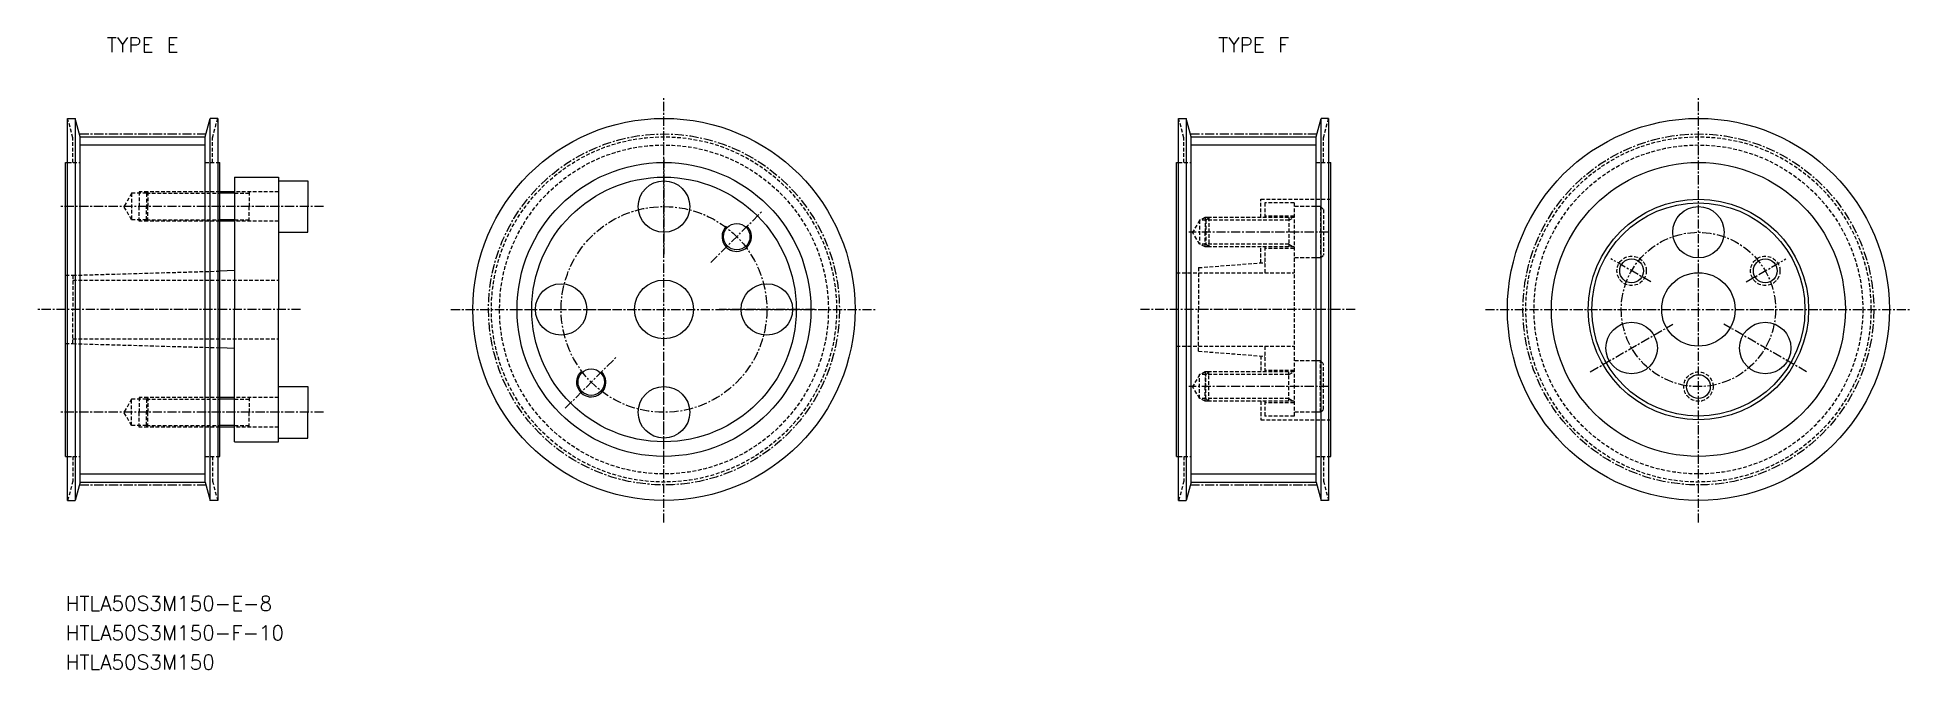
# Model space of a CAD drawing. Extents: x 8998 to 9253, y 3765 to 3851.
import ezdxf
from ezdxf.enums import TextEntityAlignment as Align

# ---------------------------------------------------------------- set-up
doc = ezdxf.new("R2010")
doc.units = 0
doc.linetypes.add('CENTER', pattern=[2, 1.25, -0.25, 0.25, -0.25])
doc.linetypes.add('DASHED', pattern=[0.75, 0.5, -0.25])
doc.layers.get('0').update_dxf_attribs({"linetype": 'CONTINUOUS'})
doc.layers.add('CENTER', color=1, linetype='CENTER')
doc.styles.add('MISUMI', font='txt.shx')

msp = doc.modelspace()

# ---------------------------------------------------------------- linework, layer by layer
at = {"color": 7, "linetype": 'CONTINUOUS'}
for p, q in [((9002.24, 3787.61), (9002.24, 3839.61)), ((9002.24, 3839.61), (9003.28, 3839.61)), ((9003.28, 3839.61), (9003.28, 3787.61)), ((9003.95, 3837.1), (9003.28, 3839.61)), ((9020.95, 3837.1), (9021.62, 3839.61)), ((9021.62, 3787.61), (9021.62, 3839.61)), ((9022.66, 3839.61), (9021.62, 3839.61)), ((9022.66, 3839.61), (9022.66, 3787.61)), ((9153.45, 3787.61), (9153.45, 3839.61)), ((9153.45, 3839.61), (9154.48, 3839.61)), ((9154.48, 3839.61), (9154.48, 3787.61)), ((9155.16, 3837.1), (9154.48, 3839.61)), ((9172.16, 3837.1), (9172.83, 3839.61)), ((9172.83, 3787.61), (9172.83, 3839.61)), ((9173.86, 3839.61), (9172.83, 3839.61)), ((9173.86, 3839.61), (9173.86, 3787.61)), ((9003.95, 3790.12), (9003.95, 3837.1)), ((9003.95, 3837.1), (9020.95, 3837.1)), ((9020.95, 3790.12), (9020.95, 3837.1)), ((9155.16, 3790.12), (9155.16, 3837.1)), ((9155.16, 3837.1), (9172.16, 3837.1)), ((9172.16, 3790.12), (9172.16, 3837.1)), ((9001.95, 3793.61), (9001.95, 3833.61)), ((9001.95, 3833.61), (9002.24, 3833.61)), ((9022.66, 3833.61), (9022.95, 3833.61)), ((9022.95, 3793.61), (9022.95, 3833.61)), ((9153.16, 3793.61), (9153.16, 3833.61)), ((9153.16, 3833.61), (9153.45, 3833.61)), ((9173.86, 3833.61), (9174.16, 3833.61)), ((9174.16, 3793.61), (9174.16, 3833.61)), ((9024.95, 3831.61), (9030.95, 3831.61)), ((9024.95, 3831.61), (9024.95, 3829.61)), ((9030.95, 3831.61), (9030.95, 3831.11)), ((9030.95, 3831.11), (9034.95, 3831.11)), ((9030.95, 3831.11), (9030.95, 3824.11)), ((9034.95, 3831.11), (9034.95, 3827.61)), ((9024.95, 3829.61), (9022.95, 3829.61)), ((9024.95, 3829.61), (9024.95, 3825.61)), ((9034.95, 3824.11), (9034.95, 3827.61)), ((9024.95, 3825.61), (9022.95, 3825.61)), ((9024.95, 3825.61), (9024.95, 3818.91)), ((9030.95, 3824.11), (9034.95, 3824.11)), ((9030.95, 3824.11), (9030.95, 3813.61)), ((9024.95, 3818.91), (9022.95, 3818.83)), ((9024.95, 3818.91), (9024.95, 3813.61)), ((9024.95, 3808.31), (9024.95, 3813.61)), ((9030.95, 3803.11), (9030.95, 3813.61)), ((9024.95, 3808.31), (9022.95, 3808.4)), ((9024.95, 3801.61), (9024.95, 3808.31)), ((9030.95, 3803.11), (9034.95, 3803.11)), ((9030.95, 3796.11), (9030.95, 3803.11)), ((9034.95, 3803.11), (9034.95, 3799.61)), ((9024.95, 3801.61), (9022.95, 3801.61)), ((9024.95, 3797.61), (9024.95, 3801.61)), ((9034.95, 3796.11), (9034.95, 3799.61)), ((9024.95, 3797.61), (9022.95, 3797.61)), ((9024.95, 3795.61), (9024.95, 3797.61)), ((9024.95, 3795.61), (9030.95, 3795.61)), ((9030.95, 3796.11), (9034.95, 3796.11)), ((9030.95, 3795.61), (9030.95, 3796.11)), ((9001.95, 3793.61), (9002.24, 3793.61)), ((9022.66, 3793.61), (9022.95, 3793.61)), ((9153.16, 3793.61), (9153.45, 3793.61)), ((9173.86, 3793.61), (9174.16, 3793.61)), ((9003.95, 3790.12), (9003.28, 3787.61)), ((9003.95, 3790.12), (9020.95, 3790.12)), ((9020.95, 3790.12), (9021.62, 3787.61)), ((9155.16, 3790.12), (9154.48, 3787.61)), ((9155.16, 3790.12), (9172.16, 3790.12)), ((9172.16, 3790.12), (9172.83, 3787.61)), ((9002.24, 3787.61), (9003.28, 3787.61)), ((9022.66, 3787.61), (9021.62, 3787.61)), ((9153.45, 3787.61), (9154.48, 3787.61)), ((9173.86, 3787.61), (9172.83, 3787.61))]:
    msp.add_line(p, q, dxfattribs=at)
at = {"color": 3, "linetype": 'DASHED'}
for p, q in [((9002.95, 3836.97), (9002.24, 3839.61)), ((9021.95, 3836.97), (9022.66, 3839.61)), ((9154.16, 3836.97), (9153.45, 3839.61)), ((9173.16, 3836.97), (9173.86, 3839.61)), ((9002.95, 3833.61), (9002.95, 3836.97)), ((9021.95, 3833.61), (9021.95, 3836.97)), ((9154.16, 3833.61), (9154.16, 3836.97)), ((9173.16, 3833.61), (9173.16, 3836.97)), ((9002.24, 3833.61), (9003.95, 3833.61)), ((9020.95, 3833.61), (9022.66, 3833.61)), ((9153.45, 3833.61), (9155.16, 3833.61)), ((9172.16, 3833.61), (9173.86, 3833.61)), ((9010.95, 3829.41), (9009.91, 3827.61)), ((9010.95, 3829.41), (9010.95, 3825.81)), ((9012.95, 3829.41), (9010.95, 3829.41)), ((9013.15, 3829.61), (9011.95, 3829.61)), ((9011.95, 3829.61), (9011.95, 3827.61)), ((9013.15, 3829.61), (9012.95, 3829.41)), ((9012.95, 3829.41), (9022.95, 3829.41)), ((9012.95, 3829.41), (9012.95, 3827.61)), ((9022.95, 3829.61), (9013.15, 3829.61)), ((9013.15, 3829.61), (9013.15, 3827.61)), ((9030.95, 3829.61), (9024.95, 3829.61)), ((9024.95, 3829.41), (9026.95, 3829.41)), ((9026.95, 3829.61), (9026.95, 3827.61)), ((9164.65, 3828.61), (9174.16, 3828.61)), ((9164.65, 3826.11), (9164.65, 3828.61)), ((9010.95, 3825.81), (9009.91, 3827.61)), ((9011.95, 3825.61), (9011.95, 3827.61)), ((9012.95, 3825.81), (9012.95, 3827.61)), ((9013.15, 3825.61), (9013.15, 3827.61)), ((9026.95, 3825.61), (9026.95, 3827.61)), ((9157.06, 3826.11), (9156.4, 3825.74)), ((9157.06, 3826.11), (9157.06, 3824.11)), ((9157.54, 3826.11), (9157.06, 3826.11)), ((9157.16, 3825.74), (9157.54, 3826.11)), ((9169.16, 3826.11), (9157.54, 3826.11)), ((9157.54, 3826.11), (9157.54, 3822.11)), ((9169.16, 3828.11), (9165.16, 3828.11)), ((9165.16, 3828.11), (9165.16, 3826.11)), ((9169.16, 3826.31), (9165.16, 3826.31)), ((9168.46, 3826.11), (9168.46, 3822.11)), ((9168.46, 3825.74), (9169.11, 3826.11)), ((9169.16, 3828.11), (9169.16, 3799.11)), ((9172.76, 3827.61), (9169.16, 3827.61)), ((9172.76, 3827.61), (9172.76, 3820.61)), ((9172.76, 3827.61), (9173.16, 3827.21)), ((9173.16, 3827.21), (9173.16, 3821.01)), ((9012.95, 3825.81), (9010.95, 3825.81)), ((9013.15, 3825.61), (9011.95, 3825.61)), ((9012.95, 3825.81), (9022.95, 3825.81)), ((9013.15, 3825.61), (9012.95, 3825.81)), ((9022.95, 3825.61), (9013.15, 3825.61)), ((9024.95, 3825.81), (9026.95, 3825.81)), ((9030.95, 3825.61), (9024.95, 3825.61)), ((9156.29, 3825.74), (9155.35, 3824.11)), ((9156.29, 3822.49), (9155.35, 3824.11)), ((9156.29, 3825.74), (9156.29, 3822.49)), ((9157.16, 3825.74), (9156.29, 3825.74)), ((9157.06, 3822.11), (9157.06, 3824.11)), ((9168.46, 3825.74), (9157.16, 3825.74)), ((9157.16, 3825.74), (9157.16, 3822.49)), ((9157.16, 3822.49), (9156.29, 3822.49)), ((9157.06, 3822.11), (9156.4, 3822.49)), ((9157.54, 3822.11), (9157.06, 3822.11)), ((9168.46, 3822.49), (9157.16, 3822.49)), ((9157.54, 3822.11), (9157.16, 3822.49)), ((9169.16, 3822.11), (9157.54, 3822.11)), ((9164.65, 3819.95), (9164.65, 3822.11)), ((9165.16, 3822.11), (9165.16, 3818.61)), ((9169.16, 3821.91), (9165.16, 3821.91)), ((9168.46, 3822.49), (9169.11, 3822.11)), ((9172.76, 3820.61), (9173.16, 3821.01)), ((9002.95, 3818.26), (9022.95, 3818.83)), ((9153.16, 3818.61), (9169.16, 3818.61)), ((9156.16, 3819.3), (9165.16, 3819.99)), ((9156.16, 3819.3), (9156.16, 3813.61)), ((9156.16, 3818.61), (9169.16, 3818.61)), ((9172.76, 3820.61), (9169.16, 3820.61)), ((9001.95, 3818.26), (9002.95, 3818.26)), ((9002.95, 3818.26), (9002.95, 3813.61)), ((9002.95, 3817.61), (9030.95, 3817.61)), ((9002.95, 3808.96), (9002.95, 3813.61)), ((9156.16, 3807.93), (9156.16, 3813.61)), ((9001.95, 3808.96), (9002.95, 3808.96)), ((9002.95, 3809.61), (9030.95, 3809.61)), ((9002.95, 3808.96), (9022.95, 3808.4)), ((9153.16, 3808.61), (9169.16, 3808.61)), ((9156.16, 3808.61), (9169.16, 3808.61)), ((9165.16, 3808.61), (9165.16, 3805.11)), ((9156.16, 3807.93), (9165.16, 3807.24)), ((9164.65, 3807.28), (9164.65, 3805.11)), ((9172.76, 3806.61), (9169.16, 3806.61)), ((9172.76, 3799.61), (9172.76, 3806.61)), ((9172.76, 3806.61), (9173.16, 3806.21)), ((9173.16, 3800.01), (9173.16, 3806.21)), ((9156.29, 3804.74), (9155.35, 3803.11)), ((9156.29, 3801.49), (9155.35, 3803.11)), ((9156.29, 3801.49), (9156.29, 3804.74)), ((9157.16, 3804.74), (9156.29, 3804.74)), ((9157.06, 3805.11), (9156.4, 3804.74)), ((9157.06, 3805.11), (9157.06, 3803.11)), ((9157.54, 3805.11), (9157.06, 3805.11)), ((9157.06, 3801.11), (9157.06, 3803.11)), ((9157.54, 3805.11), (9157.16, 3804.74)), ((9168.46, 3804.74), (9157.16, 3804.74)), ((9157.16, 3801.49), (9157.16, 3804.74)), ((9169.16, 3805.11), (9157.54, 3805.11)), ((9157.54, 3801.11), (9157.54, 3805.11)), ((9169.16, 3805.31), (9165.16, 3805.31)), ((9168.46, 3801.11), (9168.46, 3805.11)), ((9168.46, 3804.74), (9169.11, 3805.11)), ((9010.95, 3801.41), (9009.91, 3799.61)), ((9012.95, 3801.41), (9010.95, 3801.41)), ((9010.95, 3797.81), (9010.95, 3801.41)), ((9013.15, 3801.61), (9011.95, 3801.61)), ((9011.95, 3801.61), (9011.95, 3799.61)), ((9013.15, 3801.61), (9012.95, 3801.41)), ((9012.95, 3801.41), (9022.95, 3801.41)), ((9012.95, 3801.41), (9012.95, 3799.61)), ((9022.95, 3801.61), (9013.15, 3801.61)), ((9013.15, 3801.61), (9013.15, 3799.61)), ((9030.95, 3801.61), (9024.95, 3801.61)), ((9024.95, 3801.41), (9026.95, 3801.41)), ((9026.95, 3801.61), (9026.95, 3799.61)), ((9157.16, 3801.49), (9156.29, 3801.49)), ((9157.06, 3801.11), (9156.4, 3801.49)), ((9157.54, 3801.11), (9157.06, 3801.11)), ((9168.46, 3801.49), (9157.16, 3801.49)), ((9157.16, 3801.49), (9157.54, 3801.11)), ((9169.16, 3801.11), (9157.54, 3801.11)), ((9164.65, 3801.11), (9164.65, 3798.61)), ((9165.16, 3801.11), (9165.16, 3799.11)), ((9169.16, 3800.91), (9165.16, 3800.91)), ((9168.46, 3801.49), (9169.11, 3801.11)), ((9010.95, 3797.81), (9009.91, 3799.61)), ((9011.95, 3797.61), (9011.95, 3799.61)), ((9012.95, 3797.81), (9012.95, 3799.61)), ((9013.15, 3797.61), (9013.15, 3799.61)), ((9026.95, 3797.61), (9026.95, 3799.61)), ((9164.65, 3798.61), (9174.16, 3798.61)), ((9169.16, 3799.11), (9165.16, 3799.11)), ((9172.76, 3799.61), (9169.16, 3799.61)), ((9172.76, 3799.61), (9173.16, 3800.01)), ((9012.95, 3797.81), (9010.95, 3797.81)), ((9013.15, 3797.61), (9011.95, 3797.61)), ((9012.95, 3797.81), (9022.95, 3797.81)), ((9013.15, 3797.61), (9012.95, 3797.81)), ((9022.95, 3797.61), (9013.15, 3797.61)), ((9024.95, 3797.81), (9026.95, 3797.81)), ((9030.95, 3797.61), (9024.95, 3797.61)), ((9002.24, 3793.61), (9003.95, 3793.61)), ((9002.95, 3793.61), (9002.95, 3790.26)), ((9020.95, 3793.61), (9022.66, 3793.61)), ((9021.95, 3793.61), (9021.95, 3790.26)), ((9153.45, 3793.61), (9155.16, 3793.61)), ((9154.16, 3793.61), (9154.16, 3790.26)), ((9172.16, 3793.61), (9173.86, 3793.61)), ((9173.16, 3793.61), (9173.16, 3790.26)), ((9002.95, 3790.26), (9002.24, 3787.61)), ((9021.95, 3790.26), (9022.66, 3787.61)), ((9154.16, 3790.26), (9153.45, 3787.61)), ((9173.16, 3790.26), (9173.86, 3787.61))]:
    msp.add_line(p, q, dxfattribs=at)
at = {"color": 3, "linetype": 'CONTINUOUS'}
for p, q in [((9003.95, 3835.99), (9020.95, 3835.99)), ((9155.16, 3835.99), (9172.16, 3835.99)), ((9003.95, 3791.23), (9020.95, 3791.23)), ((9155.16, 3791.23), (9172.16, 3791.23))]:
    msp.add_line(p, q, dxfattribs=at)
at = {"color": 3}
for p, q in [((9024.95, 3829.41), (9022.95, 3829.41)), ((9024.95, 3825.81), (9022.95, 3825.81)), ((9024.95, 3801.41), (9022.95, 3801.41)), ((9024.95, 3797.81), (9022.95, 3797.81))]:
    msp.add_line(p, q, dxfattribs=at)
at = {"color": 7, "linetype": 'CONTINUOUS'}
for centre, radius in [((9083.4, 3813.61), 26), ((9224.19, 3813.61), 26), ((9083.4, 3813.61), 20), ((9224.19, 3813.61), 20), ((9083.4, 3813.61), 18), ((9083.4, 3827.61), 3.5), ((9224.19, 3813.61), 15), ((9224.19, 3813.61), 14.5), ((9224.19, 3824.11), 3.5), ((9093.3, 3823.51), 1.8), ((9215.1, 3818.86), 1.62), ((9224.19, 3813.61), 5), ((9233.29, 3818.86), 1.62), ((9069.4, 3813.61), 3.5), ((9083.4, 3813.61), 4), ((9097.4, 3813.61), 3.5), ((9215.1, 3808.36), 3.5), ((9233.29, 3808.36), 3.5), ((9073.5, 3803.72), 1.8), ((9083.4, 3799.61), 3.5), ((9224.19, 3803.11), 1.62)]:
    msp.add_circle(centre, radius, dxfattribs=at)
at = {"color": 3, "linetype": 'DASHED'}
for centre, radius in [((9083.4, 3813.61), 23.49), ((9224.19, 3813.61), 23.49), ((9083.4, 3813.61), 22.38), ((9224.19, 3813.61), 22.38), ((9215.1, 3818.86), 2), ((9233.29, 3818.86), 2), ((9224.19, 3803.11), 2)]:
    msp.add_circle(centre, radius, dxfattribs=at)
at = {"color": 3}
for centre in [(9093.3, 3823.51), (9073.5, 3803.72)]:
    msp.add_arc(centre, 2, 135, 47, dxfattribs=at)
at = {"layer": 'CENTER', "color": 1, "linetype": 'CENTER'}
for p, q in [((9083.4, 3784.61), (9083.4, 3842.61)), ((9224.19, 3784.61), (9224.19, 3842.61)), ((9003.85, 3837.49), (9020.95, 3837.49)), ((9155.05, 3837.49), (9172.16, 3837.49)), ((9083.4, 3834.11), (9083.4, 3821.11)), ((9037.07, 3827.61), (9001.07, 3827.61)), ((9089.77, 3819.98), (9096.84, 3827.05)), ((9173.84, 3824.11), (9154.84, 3824.11)), ((9217.7, 3817.36), (9212.29, 3820.49)), ((9230.69, 3817.36), (9236.1, 3820.49)), ((9033.95, 3813.61), (8998.13, 3813.61)), ((9054.4, 3813.61), (9112.4, 3813.61)), ((9062.9, 3813.61), (9075.9, 3813.61)), ((9103.9, 3813.61), (9090.9, 3813.61)), ((9177.49, 3813.61), (9148.16, 3813.61)), ((9195.19, 3813.61), (9253.19, 3813.61)), ((9209.47, 3805.11), (9220.73, 3811.61)), ((9238.92, 3805.11), (9227.66, 3811.61)), ((9069.97, 3800.18), (9077.04, 3807.25)), ((9083.4, 3793.11), (9083.4, 3806.11)), ((9173.84, 3803.11), (9154.84, 3803.11)), ((9037.07, 3799.61), (9001.07, 3799.61)), ((9003.85, 3789.74), (9020.95, 3789.74)), ((9155.05, 3789.74), (9172.16, 3789.74))]:
    msp.add_line(p, q, dxfattribs=at)
for centre, radius in [((9083.4, 3813.61), 23.88), ((9224.19, 3813.61), 23.88), ((9083.4, 3813.61), 14), ((9224.19, 3813.61), 10.5)]:
    msp.add_circle(centre, radius, dxfattribs=at)

# ---------------------------------------------------------------- texts
at = {"color": 7, "linetype": 'CONTINUOUS', "style": 'MISUMI'}
for s, p in [('TYPE E', (9012.45, 3849.61)), ('TYPE F', (9163.66, 3849.61))]:
    msp.add_text(s, height=2, dxfattribs=at).set_placement(p, align=Align.MIDDLE_CENTER)
for s, p in [('HTLA50S3M150-E-8', (9001.95, 3772.61)), ('HTLA50S3M150-F-10', (9001.95, 3768.61)), ('HTLA50S3M150', (9001.95, 3764.61))]:
    msp.add_text(s, height=2, dxfattribs=at).set_placement(p)

doc.saveas('drawing.dxf')
